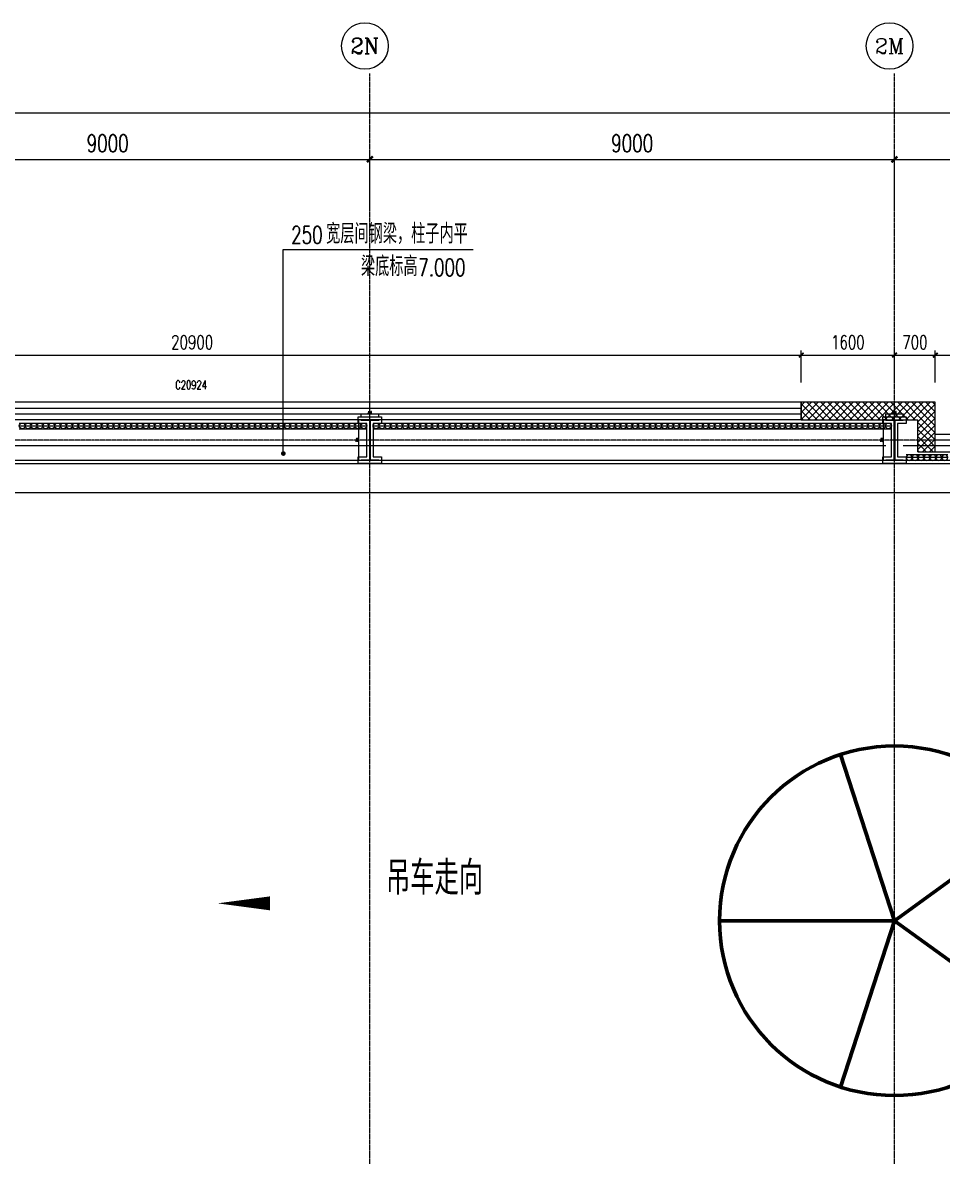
# Model space of a CAD drawing. Extents: x -954573 to 446329, y 489853 to 1226784.
# Drawn here: x -242812 to -227034, y 710276 to 729736 of the extents above; entities that cross this region are included whole.
import ezdxf
from ezdxf.enums import TextEntityAlignment as Align

# ---------------------------------------------------------------- set-up
doc = ezdxf.new("R2010")
doc.units = 0
doc.header["$LTSCALE"] = 10
doc.header["$MEASUREMENT"] = 0
doc.linetypes.add('10平面$0$DOTE', pattern=[2.42, 2, -0.2, 0.02, -0.2])
doc.linetypes.add('10平面$1$DASH', pattern=[0.35, 0.25, -0.1])
doc.layers.get('Defpoints').update_dxf_attribs({"color": 210})
for name, color, linetype in [('10平面$0$A-AXIS-D', 8, 'Continuous'), ('10平面$0$A-AXIS-DOTE', 8, '10平面$0$DOTE'), ('10平面$0$A-AXIS-DP', 8, 'Continuous'), ('10平面$0$A-AXIS-SYMB', 8, 'Continuous'), ('10平面$0$A-HATCH-2', 8, 'Continuous'), ('10平面$0$A-HRAIL', 8, 'Continuous'), ('10平面$0$A-LIN-V', 8, 'Continuous'), ('10平面$0$A-SFCE', 8, 'Continuous'), ('10平面$0$A-WINDOW', 8, 'Continuous'), ('10平面$0$AS-COLN', 8, 'Continuous'), ('10平面$0$AS-WALL', 8, 'Continuous'), ('10平面$0$DIM_SYMB', 8, 'Continuous'), ('10平面$0$PUB_HATCH', 8, 'Continuous'), ('10平面$0$PUB_TEXT', 8, 'Continuous'), ('10平面$0$建-窗', 8, 'Continuous'), ('10平面$0$建-箭头', 8, 'Continuous'), ('10平面$0$建-门窗编号', 8, 'Continuous'), ('A-LIN-V', 9, 'Continuous')]:
    doc.layers.add(name, color=color, linetype=linetype)
doc.styles.add('10平面$0$_TCH_AXIS', font='COMPLEX', dxfattribs={"bigfont": 'GBCBIG'})
doc.styles.add('10平面$0$_TCH_DIM', font='SIMPLEX', dxfattribs={"bigfont": 'GBCBIG'})
doc.styles.add('10平面$0$_TCH_DIM_T3', font='SIMPLEX', dxfattribs={"width": 0.705882, "bigfont": 'GBCBIG'})
doc.styles.add('10平面$0$A-STANDARD', font='SIMPLEX', dxfattribs={"bigfont": 'GBCBIG'})
doc.styles.add('10平面$0$A-WIN-LABEL', font='SIMPLEX', dxfattribs={"bigfont": 'GBCBIG'})
doc.dimstyles.new('10平面$0$_TCH_ARCH&&10', dxfattribs={"dimtxt": 29.75, "dimasz": 10, "dimexe": 10, "dimexo": 10, "dimgap": 12.625, "dimtad": 1, "dimdec": 0, "dimzin": 0, "dimdsep": 46, "dimtxsty": '10平面$0$_TCH_DIM_T3', "dimblk": '10平面$0$_ArchTick', "dimcen": 0.09, "dimclrt": 7, "dimazin": 2, "dimtfac": 1, "dimtdec": 0, "dimtix": 1, "dimtmove": 2, "dimatfit": 3, "dimfxl": 0, "dimtolj": 1, "dimtzin": 0, "dimarcsym": 0})
doc.dimstyles.new('10平面$0$_TCH_ARCH&&100', dxfattribs={"dimtxt": 297.5, "dimasz": 100, "dimexe": 100, "dimexo": 100, "dimgap": 126.25, "dimtad": 1, "dimdec": 0, "dimzin": 0, "dimdsep": 46, "dimtxsty": '10平面$0$_TCH_DIM_T3', "dimblk": '10平面$0$_ArchTick', "dimcen": 0.09, "dimclrt": 7, "dimazin": 2, "dimtfac": 1, "dimtdec": 0, "dimtix": 1, "dimtmove": 2, "dimatfit": 3, "dimfxl": 0, "dimtolj": 1, "dimtzin": 0, "dimarcsym": 0})
doc.dimstyles.new('10平面$0$_TCH_ARCH&&80', dxfattribs={"dimtxt": 238, "dimasz": 80, "dimexe": 80, "dimexo": 80, "dimgap": 101, "dimtad": 1, "dimdec": 0, "dimzin": 0, "dimdsep": 46, "dimtxsty": '10平面$0$_TCH_DIM_T3', "dimblk": '10平面$0$_ArchTick', "dimcen": 0.09, "dimclrt": 7, "dimazin": 2, "dimtfac": 1, "dimtdec": 0, "dimtix": 1, "dimtmove": 2, "dimatfit": 3, "dimfxl": 0, "dimtolj": 1, "dimtzin": 0, "dimarcsym": 0})
pattern_1 = [(45, (60, 0), (-60.000061, 60.000061), []), (135, (60, 0), (-60.000061, -60.000061), [])]

# ---------------------------------------------------------------- blocks, each defined once
blk = doc.blocks.new('10平面$0$_ArchTick')
at = {"color": 0, "linetype": 'ByBlock', "const_width": 0.4}
blk.add_lwpolyline([(-0.5, -0.5), (0.5, 0.5)], dxfattribs=at)
blk = doc.blocks.new('*D3068')
at = {"layer": '10平面$0$A-AXIS-D', "color": 0, "lineweight": -2}
for p, q in [((-25118, -78290), (-25118, -77330)), ((-25118, -77430), (-16118, -77430)), ((-16118, -78290), (-16118, -77330))]:
    blk.add_line(p, q, dxfattribs=at)
at = {"layer": 'Defpoints', "color": 0}
for p in [(-16118, -77430), (-25118, -78390), (-16118, -78390)]:
    blk.add_point(p, dxfattribs=at)
at = {"layer": '10平面$0$A-AXIS-D', "color": 0, "lineweight": -2, "xscale": 100, "yscale": 100, "zscale": 100, "rotation": 180}
blk.add_blockref('10平面$0$_ArchTick', (-25118, -77430), dxfattribs=at)
at = {"layer": '10平面$0$A-AXIS-D', "color": 0, "lineweight": -2, "xscale": 100, "yscale": 100, "zscale": 100}
blk.add_blockref('10平面$0$_ArchTick', (-16118, -77430), dxfattribs=at)
at = {"layer": '10平面$0$A-AXIS-D', "color": 7, "insert": (-20618, -77155), "char_height": 297.5, "attachment_point": 5, "style": '10平面$0$_TCH_DIM_T3'}
blk.add_mtext('\\A1;9000', dxfattribs=at)
blk = doc.blocks.new('*D3069')
at = {"layer": '10平面$0$A-AXIS-D', "color": 0, "lineweight": -2}
for p, q in [((-16118, -78290), (-16118, -77330)), ((-16118, -77430), (-7118, -77430)), ((-7118, -78290), (-7118, -77330))]:
    blk.add_line(p, q, dxfattribs=at)
at = {"layer": 'Defpoints', "color": 0}
for p in [(-7118, -77430), (-16118, -78390), (-7118, -78390)]:
    blk.add_point(p, dxfattribs=at)
at = {"layer": '10平面$0$A-AXIS-D', "color": 0, "lineweight": -2, "xscale": 100, "yscale": 100, "zscale": 100, "rotation": 180}
blk.add_blockref('10平面$0$_ArchTick', (-16118, -77430), dxfattribs=at)
at = {"layer": '10平面$0$A-AXIS-D', "color": 0, "lineweight": -2, "xscale": 100, "yscale": 100, "zscale": 100}
blk.add_blockref('10平面$0$_ArchTick', (-7118, -77430), dxfattribs=at)
at = {"layer": '10平面$0$A-AXIS-D', "color": 7, "insert": (-11618, -77155), "char_height": 297.5, "attachment_point": 5, "style": '10平面$0$_TCH_DIM_T3'}
blk.add_mtext('\\A1;9000', dxfattribs=at)
blk = doc.blocks.new('*D3070')
at = {"layer": '10平面$0$A-AXIS-D', "color": 0, "lineweight": -2}
for p, q in [((-7118, -78290), (-7118, -77330)), ((-7118, -77430), (1882, -77430)), ((1882, -78290), (1882, -77330))]:
    blk.add_line(p, q, dxfattribs=at)
at = {"layer": 'Defpoints', "color": 0}
for p in [(1882, -77430), (-7118, -78390), (1882, -78390)]:
    blk.add_point(p, dxfattribs=at)
at = {"layer": '10平面$0$A-AXIS-D', "color": 0, "lineweight": -2, "xscale": 100, "yscale": 100, "zscale": 100, "rotation": 180}
blk.add_blockref('10平面$0$_ArchTick', (-7118, -77430), dxfattribs=at)
at = {"layer": '10平面$0$A-AXIS-D', "color": 0, "lineweight": -2, "xscale": 100, "yscale": 100, "zscale": 100}
blk.add_blockref('10平面$0$_ArchTick', (1882, -77430), dxfattribs=at)
at = {"layer": '10平面$0$A-AXIS-D', "color": 7, "insert": (-2618, -77155), "char_height": 297.5, "attachment_point": 5, "style": '10平面$0$_TCH_DIM_T3'}
blk.add_mtext('\\A1;9000', dxfattribs=at)
blk = doc.blocks.new('*D3082')
at = {"layer": '10平面$0$A-AXIS-D', "color": 0, "lineweight": -2}
for p, q in [((-65318, -78190), (-65318, -76530)), ((-65318, -76630), (92682, -76630)), ((92682, -78190), (92682, -76530))]:
    blk.add_line(p, q, dxfattribs=at)
at = {"layer": 'Defpoints', "color": 0}
for p in [(92682, -76630), (-65318, -78290), (92682, -78290)]:
    blk.add_point(p, dxfattribs=at)
at = {"layer": '10平面$0$A-AXIS-D', "color": 0, "lineweight": -2, "xscale": 100, "yscale": 100, "zscale": 100, "rotation": 180}
blk.add_blockref('10平面$0$_ArchTick', (-65318, -76630), dxfattribs=at)
at = {"layer": '10平面$0$A-AXIS-D', "color": 0, "lineweight": -2, "xscale": 100, "yscale": 100, "zscale": 100}
blk.add_blockref('10平面$0$_ArchTick', (92682, -76630), dxfattribs=at)
at = {"layer": '10平面$0$A-AXIS-D', "color": 7, "insert": (13682, -76355), "char_height": 297.5, "attachment_point": 5, "style": '10平面$0$_TCH_DIM_T3'}
blk.add_mtext('\\A1;158000', dxfattribs=at)
blk = doc.blocks.new('10平面$0$WINDOW2DLIB$DYNSTYLE$00000005')
at = {"color": 0}
for points in [[(-0.5, 0.5), (-0.5, -0.5)], [(-0.5, 0.5), (0.5, 0.5)], [(0.5, -0.5), (0.5, 0.5)], [(0.5, 0.16667), (-0.5, 0.16667)], [(0.5, -0.16667), (-0.5, -0.16667)], [(-0.5, -0.5), (0.5, -0.5)]]:
    blk.add_lwpolyline(points, dxfattribs=at)
blk = doc.blocks.new('10平面$0$42343243')
at = {"layer": '10平面$0$PUB_HATCH'}
h = blk.add_hatch(dxfattribs=at)
h.set_pattern_fill('多孔材料', color=256, scale=30, style=0)
h.set_pattern_definition(pattern_1)
h.paths.add_polyline_path([(-227154, 1223170), (-229454, 1223170), (-229454, 1222870), (-227454, 1222870)])
h = blk.add_hatch(dxfattribs=at)
h.set_pattern_fill('多孔材料', color=256, scale=30, style=0)
h.set_pattern_definition(pattern_1)
h.paths.add_polyline_path([(-227454, 1222320), (-227154, 1222620), (-227154, 1223170), (-227454, 1222870)])
h = blk.add_hatch(dxfattribs=at)
h.set_pattern_fill('多孔材料', color=256, scale=30, style=0)
h.set_pattern_definition(pattern_1)
h.paths.add_polyline_path([(-227454, 1222320), (-227154, 1222320), (-227154, 1222620)])
at = {"layer": '10平面$0$AS-WALL'}
for p, q in [((-227154, 1223170), (-229454, 1223170)), ((-229454, 1223170), (-229454, 1222870)), ((-227154, 1222620), (-227154, 1223170)), ((-229454, 1222870), (-227454, 1222870)), ((-227454, 1222320), (-227454, 1222870)), ((-227154, 1222320), (-227154, 1222620)), ((-227454, 1222320), (-227154, 1222320))]:
    blk.add_line(p, q, dxfattribs=at)
at = {"layer": '10平面$0$建-窗'}
ref = blk.add_blockref('10平面$0$WINDOW2DLIB$DYNSTYLE$00000005', (-239904, 1223020), dxfattribs=dict(at, xscale=-20900, yscale=-300, zscale=300, rotation=359.9999999994902))
ref.add_attrib('A', 'C20924', (-240194, 1223393), dxfattribs={"layer": '10平面$0$建-门窗编号', "height": 148.8, "style": '10平面$0$A-WIN-LABEL', "width": 0.705882})
ref = blk.add_blockref('10平面$0$WINDOW2DLIB$DYNSTYLE$00000005', (-226404, 1222470), dxfattribs=dict(at, xscale=-1500, yscale=300, zscale=300, rotation=179.9999999999555))
ref.add_attrib('A', 'C1584', (-226634, 1222733), dxfattribs={"layer": '10平面$0$建-门窗编号', "height": 148.8, "rotation": 360, "style": '10平面$0$A-WIN-LABEL', "width": 0.705882})
blk = doc.blocks.new('10平面$0$3243243')
at = {"layer": '10平面$0$A-AXIS-SYMB'}
for p, q in [((-238340, 722340), (-238340, 725840)), ((-238340, 725840), (-235080, 725840))]:
    blk.add_line(p, q, dxfattribs=at)
at = {"layer": '10平面$0$A-AXIS-SYMB', "const_width": 40}
blk.add_lwpolyline([(-238340, 722320, 1), (-238340, 722360, 1)], format="xyb", close=True, dxfattribs=at)
at = {"layer": '10平面$0$A-SFCE', "linetype": '10平面$1$DASH'}
for p, q in [((-228004.2, 722470), (-245704.2, 722470)), ((-228004.2, 722220), (-245704.2, 722220))]:
    blk.add_line(p, q, dxfattribs=at)
at = {"layer": '10平面$0$A-SFCE', "color": 2, "linetype": '10平面$1$DASH'}
for p, q in [((-219004.2, 722470), (-227704.2, 722470)), ((-219004.2, 722220), (-227704.2, 722220))]:
    blk.add_line(p, q, dxfattribs=at)
at = {"layer": '10平面$0$PUB_TEXT', "style": '10平面$0$_TCH_DIM', "width": 0.705882}
for s, p in [('250', (-238205.2, 725945)), ('7.000', (-236025, 725385))]:
    blk.add_text(s, height=297.5, dxfattribs=at).set_placement(p)
at = {"layer": '10平面$0$PUB_TEXT', "style": '10平面$0$_TCH_DIM'}
for s, p in [('宽层间钢梁，柱子内平', (-237605.2, 725945)), ('梁底标高', (-237008, 725385))]:
    blk.add_text(s, height=337.59, dxfattribs=at).set_placement(p)
blk = doc.blocks.new('*D3404')
at = {"layer": '10平面$0$A-AXIS-DP', "color": 0, "lineweight": -2}
for p, q in [((-195790, 766880), (-195790, 766929)), ((-195790, 766919), (-195490, 766919)), ((-195490, 766880), (-195490, 766929))]:
    blk.add_line(p, q, dxfattribs=at)
at = {"layer": 'Defpoints', "color": 0}
for p in [(-195490, 766919), (-195790, 766870), (-195490, 766870)]:
    blk.add_point(p, dxfattribs=at)
at = {"layer": '10平面$0$A-AXIS-DP', "color": 0, "lineweight": -2, "xscale": 10, "yscale": 10, "zscale": 10, "rotation": 180}
blk.add_blockref('10平面$0$_ArchTick', (-195790, 766919), dxfattribs=at)
at = {"layer": '10平面$0$A-AXIS-DP', "color": 0, "lineweight": -2, "xscale": 10, "yscale": 10, "zscale": 10}
blk.add_blockref('10平面$0$_ArchTick', (-195490, 766919), dxfattribs=at)
at = {"layer": '10平面$0$A-AXIS-DP', "color": 7, "insert": (-195640, 766946), "char_height": 29.8, "attachment_point": 5, "style": '10平面$0$_TCH_DIM_T3'}
blk.add_mtext('\\A1;300', dxfattribs=at)
blk = doc.blocks.new('*D3405')
at = {"layer": '10平面$0$A-AXIS-DP', "color": 0, "lineweight": -2}
for p, q in [((-195800, 766820), (-195841, 766820)), ((-195831, 766120), (-195831, 766820)), ((-195800, 766120), (-195841, 766120))]:
    blk.add_line(p, q, dxfattribs=at)
at = {"layer": 'Defpoints', "color": 0}
for p in [(-195831, 766820), (-195790, 766820), (-195790, 766120)]:
    blk.add_point(p, dxfattribs=at)
at = {"layer": '10平面$0$A-AXIS-DP', "color": 0, "lineweight": -2, "xscale": 10, "yscale": 10, "zscale": 10}
for p, rotation in [((-195831, 766820), 90), ((-195831, 766120), 270)]:
    blk.add_blockref('10平面$0$_ArchTick', p, dxfattribs=dict(at, rotation=rotation))
at = {"layer": '10平面$0$A-AXIS-DP', "color": 7, "insert": (-195859, 766470), "char_height": 29.8, "attachment_point": 5, "rotation": 90, "style": '10平面$0$_TCH_DIM_T3'}
blk.add_mtext('\\A1;700', dxfattribs=at)
blk = doc.blocks.new('10平面$0$w42343')
at = {"layer": '10平面$0$A-HATCH-2', "linetype": '10平面$1$DASH'}
for p, q in [((-263654.2, 722170), (-128354.2, 722170)), ((-263654.2, 721670), (-128354.2, 721670))]:
    blk.add_line(p, q, dxfattribs=at)
blk = doc.blocks.new('10平面$0$w4324324')
at = {"layer": '10平面$0$A-HATCH-2', "lineweight": 60}
for q in [(-1694760, 686605), (-1697614, 684532), (-1691907, 684532), (-1696524, 681178), (-1692997, 681178)]:
    blk.add_line((-1694760, 683605), q, dxfattribs=at)
blk.add_circle((-1694760, 683605), 3000, dxfattribs=at)
blk = doc.blocks.new('10平面$0$ner546')
at = {"layer": '10平面$0$A-LIN-V'}
blk.add_blockref('10平面$0$w4324324', (631280, 25256), dxfattribs=at)
blk = doc.blocks.new('10平面$0$99平面图例外参$0$$LinePat$圆环')
for points in [[(0, 150), (300, 150)], [(0, 0), (300, 0)], [(0, -150), (300, -150)]]:
    blk.add_lwpolyline(points)
at = {"color": 0}
blk.add_circle((150, 0), 150, dxfattribs=at)
blk = doc.blocks.new('10平面$0$34242343243')
at = {"layer": '10平面$0$A-HRAIL', "yscale": 0.3333333333333333, "zscale": 0.3333333333333333}
for p, xscale, rotation in [((-242870, 722814), 0.3368181818181818, 2.032837260091426e-10), ((-242769, 722814), 0.3368181818181818, 2.032837260091426e-10), ((-242668, 722814), 0.3368181818181818, 2.032837260091426e-10), ((-242567, 722814), 0.3368181818181818, 2.032837260091426e-10), ((-242466, 722814), 0.3368181818181818, 2.032837260091426e-10), ((-242365, 722814), 0.3368181818181818, 2.032837260091426e-10), ((-242264, 722814), 0.3368181818181818, 2.032837260091426e-10), ((-242163, 722814), 0.3368181818181818, 2.032837260091426e-10), ((-242062, 722814), 0.3368181818181818, 2.032837260091426e-10), ((-241960, 722814), 0.3368181818181818, 2.032837260091426e-10), ((-241859, 722814), 0.3368181818181818, 2.032837260091426e-10), ((-241758, 722814), 0.3368181818181818, 2.032837260091426e-10), ((-241657, 722814), 0.3368181818181818, 2.032837260091426e-10), ((-241556, 722814), 0.3368181818181818, 2.032837260091426e-10), ((-241455, 722814), 0.3368181818181818, 2.032837260091426e-10), ((-241354, 722814), 0.3368181818181818, 2.032837260091426e-10), ((-241253, 722814), 0.3368181818181818, 2.032837260091426e-10), ((-241152, 722814), 0.3368181818181818, 2.032837260091426e-10), ((-241051, 722814), 0.3368181818181818, 2.032837260091426e-10), ((-240950, 722814), 0.3368181818181818, 2.032837260091426e-10), ((-240849, 722814), 0.3368181818181818, 2.032837260091426e-10), ((-240748, 722814), 0.3368181818181818, 2.032837260091426e-10), ((-240647, 722814), 0.3368181818181818, 2.032837260091426e-10), ((-240546, 722814), 0.3368181818181818, 2.032837260091426e-10), ((-240445, 722814), 0.3368181818181818, 2.032837260091426e-10), ((-240344, 722814), 0.3368181818181818, 2.032837260091426e-10), ((-240243, 722814), 0.3368181818181818, 2.032837260091426e-10), ((-240142, 722814), 0.3368181818181818, 2.032837260091426e-10), ((-240041, 722814), 0.3368181818181818, 2.032837260091426e-10), ((-239940, 722814), 0.3368181818181818, 2.032837260091426e-10), ((-239839, 722814), 0.3368181818181818, 2.032837260091426e-10), ((-239737, 722814), 0.3368181818181818, 2.032837260091426e-10), ((-239636, 722814), 0.3368181818181818, 2.032837260091426e-10), ((-239535, 722814), 0.3368181818181818, 2.032837260091426e-10), ((-239434, 722814), 0.3368181818181818, 2.032837260091426e-10), ((-239333, 722814), 0.3368181818181818, 2.032837260091426e-10), ((-239232, 722814), 0.3368181818181818, 2.032837260091426e-10), ((-239131, 722814), 0.3368181818181818, 2.032837260091426e-10), ((-239030, 722814), 0.3368181818181818, 2.032837260091426e-10), ((-238929, 722814), 0.3368181818181818, 2.032837260091426e-10), ((-238828, 722814), 0.3368181818181818, 2.032837260091426e-10), ((-238727, 722814), 0.3368181818181818, 2.032837260091426e-10), ((-238626, 722814), 0.3368181818181818, 2.032837260091426e-10), ((-238525, 722814), 0.3368181818181818, 2.032837260091426e-10), ((-238424, 722814), 0.3368181818181818, 2.032837260091426e-10), ((-238323, 722814), 0.3368181818181818, 2.032837260091426e-10), ((-238222, 722814), 0.3368181818181818, 2.032837260091426e-10), ((-238121, 722814), 0.3368181818181818, 2.032837260091426e-10), ((-238020, 722814), 0.3368181818181818, 2.032837260091426e-10), ((-237919, 722814), 0.3368181818181818, 2.032837260091426e-10), ((-237818, 722814), 0.3368181818181818, 2.032837260091426e-10), ((-237717, 722814), 0.3368181818181818, 2.032837260091426e-10), ((-237616, 722814), 0.3368181818181818, 2.032837260091426e-10), ((-237514, 722814), 0.3368181818181818, 2.032837260091426e-10), ((-237413, 722814), 0.3368181818181818, 2.032837260091426e-10), ((-237312, 722814), 0.3368181818181818, 2.032837260091426e-10), ((-237211, 722814), 0.3368181818181818, 2.032837260091426e-10), ((-237110, 722814), 0.3368181818181818, 2.032837260091426e-10), ((-237009, 722814), 0.3368181818181818, 2.032837260091426e-10), ((-236800, 722814), 0.3368181818181785, 2.040338504593629e-10), ((-236699, 722814), 0.3368181818181785, 2.040338504593629e-10), ((-236598, 722814), 0.3368181818181785, 2.040338504593629e-10), ((-236497, 722814), 0.3368181818181785, 2.040338504593629e-10), ((-236396, 722814), 0.3368181818181785, 2.040338504593629e-10), ((-236295, 722814), 0.3368181818181785, 2.040338504593629e-10), ((-236194, 722814), 0.3368181818181785, 2.040338504593629e-10), ((-236093, 722814), 0.3368181818181785, 2.040338504593629e-10), ((-235992, 722814), 0.3368181818181785, 2.040338504593629e-10), ((-235891, 722814), 0.3368181818181785, 2.040338504593629e-10), ((-235790, 722814), 0.3368181818181785, 2.040338504593629e-10), ((-235689, 722814), 0.3368181818181785, 2.040338504593629e-10), ((-235588, 722814), 0.3368181818181785, 2.040338504593629e-10), ((-235487, 722814), 0.3368181818181785, 2.040338504593629e-10), ((-235386, 722814), 0.3368181818181785, 2.040338504593629e-10), ((-235285, 722814), 0.3368181818181785, 2.040338504593629e-10), ((-235183, 722814), 0.3368181818181785, 2.040338504593629e-10), ((-235082, 722814), 0.3368181818181785, 2.040338504593629e-10), ((-234981, 722814), 0.3368181818181785, 2.040338504593629e-10), ((-234880, 722814), 0.3368181818181785, 2.040338504593629e-10), ((-234779, 722814), 0.3368181818181785, 2.040338504593629e-10), ((-234678, 722814), 0.3368181818181785, 2.040338504593629e-10), ((-234577, 722814), 0.3368181818181785, 2.040338504593629e-10), ((-234476, 722814), 0.3368181818181785, 2.040338504593629e-10), ((-234375, 722814), 0.3368181818181785, 2.040338504593629e-10), ((-234274, 722814), 0.3368181818181785, 2.040338504593629e-10), ((-234173, 722814), 0.3368181818181785, 2.040338504593629e-10), ((-234072, 722814), 0.3368181818181785, 2.040338504593629e-10), ((-233971, 722814), 0.3368181818181785, 2.040338504593629e-10), ((-233870, 722814), 0.3368181818181785, 2.040338504593629e-10), ((-233769, 722814), 0.3368181818181785, 2.040338504593629e-10), ((-233668, 722814), 0.3368181818181785, 2.040338504593629e-10), ((-233567, 722814), 0.3368181818181785, 2.040338504593629e-10), ((-233466, 722814), 0.3368181818181785, 2.040338504593629e-10), ((-233365, 722814), 0.3368181818181785, 2.040338504593629e-10), ((-233264, 722814), 0.3368181818181785, 2.040338504593629e-10), ((-233163, 722814), 0.3368181818181785, 2.040338504593629e-10), ((-233062, 722814), 0.3368181818181785, 2.040338504593629e-10), ((-232960, 722814), 0.3368181818181785, 2.040338504593629e-10), ((-232859, 722814), 0.3368181818181785, 2.040338504593629e-10), ((-232758, 722814), 0.3368181818181785, 2.040338504593629e-10), ((-232657, 722814), 0.3368181818181785, 2.040338504593629e-10), ((-232556, 722814), 0.3368181818181785, 2.040338504593629e-10), ((-232455, 722814), 0.3368181818181785, 2.040338504593629e-10), ((-232354, 722814), 0.3368181818181785, 2.040338504593629e-10), ((-232253, 722814), 0.3368181818181785, 2.040338504593629e-10), ((-232152, 722814), 0.3368181818181785, 2.040338504593629e-10), ((-232051, 722814), 0.3368181818181785, 2.040338504593629e-10), ((-231950, 722814), 0.3368181818181785, 2.040338504593629e-10), ((-231849, 722814), 0.3368181818181785, 2.040338504593629e-10), ((-231748, 722814), 0.3368181818181785, 2.040338504593629e-10), ((-231647, 722814), 0.3368181818181785, 2.040338504593629e-10), ((-231546, 722814), 0.3368181818181785, 2.040338504593629e-10), ((-231445, 722814), 0.3368181818181785, 2.040338504593629e-10), ((-231344, 722814), 0.3368181818181785, 2.040338504593629e-10), ((-231243, 722814), 0.3368181818181785, 2.040338504593629e-10), ((-231142, 722814), 0.3368181818181785, 2.040338504593629e-10), ((-231041, 722814), 0.3368181818181785, 2.040338504593629e-10), ((-230940, 722814), 0.3368181818181785, 2.040338504593629e-10), ((-230839, 722814), 0.3368181818181785, 2.040338504593629e-10), ((-230737, 722814), 0.3368181818181785, 2.040338504593629e-10), ((-230636, 722814), 0.3368181818181785, 2.040338504593629e-10), ((-230535, 722814), 0.3368181818181785, 2.040338504593629e-10), ((-230434, 722814), 0.3368181818181785, 2.040338504593629e-10), ((-230333, 722814), 0.3368181818181785, 2.040338504593629e-10), ((-230232, 722814), 0.3368181818181785, 2.040338504593629e-10), ((-230131, 722814), 0.3368181818181785, 2.040338504593629e-10), ((-230030, 722814), 0.3368181818181785, 2.040338504593629e-10), ((-229929, 722814), 0.3368181818181785, 2.040338504593629e-10), ((-229828, 722814), 0.3368181818181785, 2.040338504593629e-10), ((-229727, 722814), 0.3368181818181785, 2.040338504593629e-10), ((-229626, 722814), 0.3368181818181785, 2.040338504593629e-10), ((-229525, 722814), 0.3368181818181785, 2.040338504593629e-10), ((-229424, 722814), 0.3368181818181785, 2.040338504593629e-10), ((-229323, 722814), 0.3368181818181785, 2.040338504593629e-10), ((-229222, 722814), 0.3368181818181785, 2.040338504593629e-10), ((-229121, 722814), 0.3368181818181785, 2.040338504593629e-10), ((-229020, 722814), 0.3368181818181785, 2.040338504593629e-10), ((-228919, 722814), 0.3368181818181785, 2.040338504593629e-10), ((-228818, 722814), 0.3368181818181785, 2.040338504593629e-10), ((-228717, 722814), 0.3368181818181785, 2.040338504593629e-10), ((-228616, 722814), 0.3368181818181785, 2.040338504593629e-10), ((-228514, 722814), 0.3368181818181785, 2.040338504593629e-10), ((-228413, 722814), 0.3368181818181785, 2.040338504593629e-10), ((-228312, 722814), 0.3368181818181785, 2.040338504593629e-10), ((-228211, 722814), 0.3368181818181785, 2.040338504593629e-10), ((-228110, 722814), 0.3368181818181785, 2.040338504593629e-10), ((-228009, 722814), 0.3368181818181785, 2.040338504593629e-10)]:
    blk.add_blockref('10平面$0$99平面图例外参$0$$LinePat$圆环', p, dxfattribs=dict(at, xscale=xscale, rotation=rotation))
at = {"layer": '10平面$0$A-HRAIL', "xscale": -0.3402776645623614, "yscale": 0.3333333333333333, "zscale": 0.3333333333333333}
for p in [(-227552, 722270), (-227450, 722270), (-227348, 722270), (-227246, 722270), (-227144, 722270), (-227042, 722270), (-226940, 722270)]:
    blk.add_blockref('10平面$0$99平面图例外参$0$$LinePat$圆环', p, dxfattribs=at)
blk = doc.blocks.new('*D4168')
at = {"layer": '10平面$0$A-AXIS-DP', "color": 0, "lineweight": -2}
for p, q in [((-250354, 723560), (-250354, 724110)), ((-229454, 723560), (-229454, 724110)), ((-250354, 724030), (-229454, 724030))]:
    blk.add_line(p, q, dxfattribs=at)
at = {"layer": 'Defpoints', "color": 0}
for p in [(-229454, 724030), (-250354, 723480), (-229454, 723480)]:
    blk.add_point(p, dxfattribs=at)
at = {"layer": '10平面$0$A-AXIS-DP', "color": 0, "lineweight": -2, "xscale": 80, "yscale": 80, "zscale": 80, "rotation": 180}
blk.add_blockref('10平面$0$_ArchTick', (-250354, 724030), dxfattribs=at)
at = {"layer": '10平面$0$A-AXIS-DP', "color": 0, "lineweight": -2, "xscale": 80, "yscale": 80, "zscale": 80}
blk.add_blockref('10平面$0$_ArchTick', (-229454, 724030), dxfattribs=at)
at = {"layer": '10平面$0$A-AXIS-DP', "color": 7, "insert": (-239904, 724250), "char_height": 238, "attachment_point": 5, "style": '10平面$0$_TCH_DIM_T3'}
blk.add_mtext('\\A1;20900', dxfattribs=at)
blk = doc.blocks.new('*D4169')
at = {"layer": '10平面$0$A-AXIS-DP', "color": 0, "lineweight": -2}
for p, q in [((-229454, 723560), (-229454, 724110)), ((-227854, 723560), (-227854, 724110)), ((-229454, 724030), (-227854, 724030))]:
    blk.add_line(p, q, dxfattribs=at)
at = {"layer": 'Defpoints', "color": 0}
for p in [(-227854, 724030), (-229454, 723480), (-227854, 723480)]:
    blk.add_point(p, dxfattribs=at)
at = {"layer": '10平面$0$A-AXIS-DP', "color": 0, "lineweight": -2, "xscale": 80, "yscale": 80, "zscale": 80, "rotation": 180}
blk.add_blockref('10平面$0$_ArchTick', (-229454, 724030), dxfattribs=at)
at = {"layer": '10平面$0$A-AXIS-DP', "color": 0, "lineweight": -2, "xscale": 80, "yscale": 80, "zscale": 80}
blk.add_blockref('10平面$0$_ArchTick', (-227854, 724030), dxfattribs=at)
at = {"layer": '10平面$0$A-AXIS-DP', "color": 7, "insert": (-228654, 724250), "char_height": 238, "attachment_point": 5, "style": '10平面$0$_TCH_DIM_T3'}
blk.add_mtext('\\A1;1600', dxfattribs=at)
blk = doc.blocks.new('*D4170')
at = {"layer": '10平面$0$A-AXIS-DP', "color": 0, "lineweight": -2}
for p, q in [((-227854, 723560), (-227854, 724110)), ((-227154, 723560), (-227154, 724110)), ((-227854, 724030), (-227154, 724030))]:
    blk.add_line(p, q, dxfattribs=at)
at = {"layer": 'Defpoints', "color": 0}
for p in [(-227154, 724030), (-227854, 723480), (-227154, 723480)]:
    blk.add_point(p, dxfattribs=at)
at = {"layer": '10平面$0$A-AXIS-DP', "color": 0, "lineweight": -2, "xscale": 80, "yscale": 80, "zscale": 80, "rotation": 180}
blk.add_blockref('10平面$0$_ArchTick', (-227854, 724030), dxfattribs=at)
at = {"layer": '10平面$0$A-AXIS-DP', "color": 0, "lineweight": -2, "xscale": 80, "yscale": 80, "zscale": 80}
blk.add_blockref('10平面$0$_ArchTick', (-227154, 724030), dxfattribs=at)
at = {"layer": '10平面$0$A-AXIS-DP', "color": 7, "insert": (-227504, 724250), "char_height": 238, "attachment_point": 5, "style": '10平面$0$_TCH_DIM_T3'}
blk.add_mtext('\\A1;700', dxfattribs=at)
blk = doc.blocks.new('*D4171')
at = {"layer": '10平面$0$A-AXIS-DP', "color": 0, "lineweight": -2}
for p, q in [((-227154, 723560), (-227154, 724110)), ((-225654, 723560), (-225654, 724110)), ((-227154, 724030), (-225654, 724030))]:
    blk.add_line(p, q, dxfattribs=at)
at = {"layer": 'Defpoints', "color": 0}
for p in [(-225654, 724030), (-227154, 723480), (-225654, 723480)]:
    blk.add_point(p, dxfattribs=at)
at = {"layer": '10平面$0$A-AXIS-DP', "color": 0, "lineweight": -2, "xscale": 80, "yscale": 80, "zscale": 80, "rotation": 180}
blk.add_blockref('10平面$0$_ArchTick', (-227154, 724030), dxfattribs=at)
at = {"layer": '10平面$0$A-AXIS-DP', "color": 0, "lineweight": -2, "xscale": 80, "yscale": 80, "zscale": 80}
blk.add_blockref('10平面$0$_ArchTick', (-225654, 724030), dxfattribs=at)
at = {"layer": '10平面$0$A-AXIS-DP', "color": 7, "insert": (-226404, 724250), "char_height": 238, "attachment_point": 5, "style": '10平面$0$_TCH_DIM_T3'}
blk.add_mtext('\\A1;1500', dxfattribs=at)
blk = doc.blocks.new('10平面$0$dote')
at = {"layer": '10平面$0$A-AXIS-D'}
for centre in [(-16202.7, -75483.9), (-7202.7, -75483.9)]:
    blk.add_circle(centre, 400, dxfattribs=at)
at = {"layer": '10平面$0$A-AXIS-DOTE', "ltscale": 2}
for p, q in [((-16117.8, -169748.9), (-16117.8, -75950)), ((-7117.8, -169748.9), (-7117.8, -75950)), ((98696.4, -82250), (-75513.6, -82250))]:
    blk.add_line(p, q, dxfattribs=at)
at = {"layer": '10平面$0$PUB_TEXT', "style": '10平面$0$_TCH_AXIS'}
for s, height, p, p2 in [('2N', 265.5, (-16449.2, -75616.6), (-15956.2, -75616.6)), ('2M', 255.29, (-7451.9, -75611.5), (-6953.5, -75611.5))]:
    blk.add_text(s, height=height, dxfattribs=at).set_placement(p, p2, align=Align.FIT)
at = {"layer": '10平面$0$A-AXIS-D'}
for base, p1, p2, picture, middle in [((92682.2, -76630), (-65317.8, -78290), (92682.2, -78290), '*D3082', (13682.2, -76355)), ((-16117.8, -77430), (-25117.8, -78390), (-16117.8, -78390), '*D3068', (-20617.8, -77155)), ((-7117.8, -77430), (-16117.8, -78390), (-7117.8, -78390), '*D3069', (-11617.8, -77155)), ((1882.2, -77430), (-7117.8, -78390), (1882.2, -78390), '*D3070', (-2617.8, -77155))]:
    dim = blk.add_linear_dim(base=base, p1=p1, p2=p2, angle=0, dimstyle='10平面$0$_TCH_ARCH&&100', override={"dimgap": 0}, dxfattribs=at)
    dim.commit()
    dim.dimension.update_dxf_attribs({"geometry": picture, "text_midpoint": middle, "dimtype": 129})
blk = doc.blocks.new('10平面$0$nt66')
at = {"layer": '10平面$0$A-HATCH-2'}
blk.add_lwpolyline([(-195840, 766870), (-195440, 766870), (-195440, 766758), (-195586, 766758), (-195586, 766182), (-195440, 766182), (-195440, 766070), (-195840, 766070), (-195840, 766182), (-195694, 766182), (-195694, 766758), (-195840, 766758)], close=True, dxfattribs=at)
at = {"layer": '10平面$0$AS-COLN'}
blk.add_lwpolyline([(-195790, 766820), (-195490, 766820), (-195490, 766808), (-195636, 766808), (-195636, 766132), (-195490, 766132), (-195490, 766120), (-195790, 766120), (-195790, 766132), (-195644, 766132), (-195644, 766808), (-195790, 766808)], close=True, dxfattribs=at)
at = {"layer": '10平面$0$A-AXIS-DP'}
for p1, p2, distance, picture, middle in [((-195790, 766870), (-195490, 766870), 48.8, '*D3404', (-195640, 766946.2)), ((-195790, 766120), (-195790, 766820), 41.2, '*D3405', (-195858.7, 766470))]:
    dim = blk.add_aligned_dim(p1=p1, p2=p2, distance=distance, dimstyle='10平面$0$_TCH_ARCH&&10', dxfattribs=at)
    dim.commit()
    dim.dimension.update_dxf_attribs({"geometry": picture, "text_midpoint": middle})
blk = doc.blocks.new('10平面$0$33333')
for p in [(-41214, -43900), (-32214, -43900)]:
    blk.add_blockref('10平面$0$nt66', p)
blk = doc.blocks.new('10平面')
at = {"layer": '10平面$0$建-箭头'}
blk.add_lwpolyline([(-232567, 714618.9, 0, 0, 0), (-239467, 714618.9, 0, 240, 0), (-238567, 714618.9, 0, 0, 0)], format="xyseb", dxfattribs=at)
at = {"layer": '10平面$0$A-AXIS-DP'}
blk.add_blockref('10平面$0$3243243', (0, 0), dxfattribs=at)
at = {"layer": '10平面$0$A-LIN-V', "rotation": 90.00000000000001}
blk.add_blockref('10平面$0$ner546', (481006.5, 1777800), dxfattribs=at)
at = {"layer": '10平面$0$A-WINDOW'}
for name, p in [('10平面$0$42343243', (0, -499950)), ('10平面$0$33333', (0, 0)), ('10平面$0$w42343', (0, 0))]:
    blk.add_blockref(name, p, dxfattribs=at)
at = {"layer": '10平面$0$AS-WALL'}
blk.add_blockref('10平面$0$dote', (-220736.4, 804820), dxfattribs=at)
at = {"layer": '10平面$0$DIM_SYMB'}
blk.add_blockref('10平面$0$34242343243', (0, 0), dxfattribs=at)
at = {"layer": '10平面$0$PUB_TEXT', "style": '10平面$0$A-STANDARD'}
blk.add_text('吊车走向', height=578.72, dxfattribs=at).set_placement((-236579.3, 714765.8))
at = {"layer": '10平面$0$A-AXIS-DP'}
for p1, p2, picture, middle in [((-250354.2, 723480), (-229454.2, 723480), '*D4168', (-239904.2, 724250)), ((-229454.2, 723480), (-227854.2, 723480), '*D4169', (-228654.2, 724250)), ((-227854.2, 723480), (-227154.2, 723480), '*D4170', (-227504.2, 724250)), ((-227154.2, 723480), (-225654.2, 723480), '*D4171', (-226404.2, 724250))]:
    dim = blk.add_aligned_dim(p1=p1, p2=p2, distance=550, dimstyle='10平面$0$_TCH_ARCH&&80', dxfattribs=at)
    dim.commit()
    dim.dimension.update_dxf_attribs({"geometry": picture, "text_midpoint": middle})

msp = doc.modelspace()

# ---------------------------------------------------------------- block references
at = {"layer": 'A-LIN-V'}
msp.add_blockref('10平面', (0, 0), dxfattribs=at)

doc.saveas('drawing.dxf')
